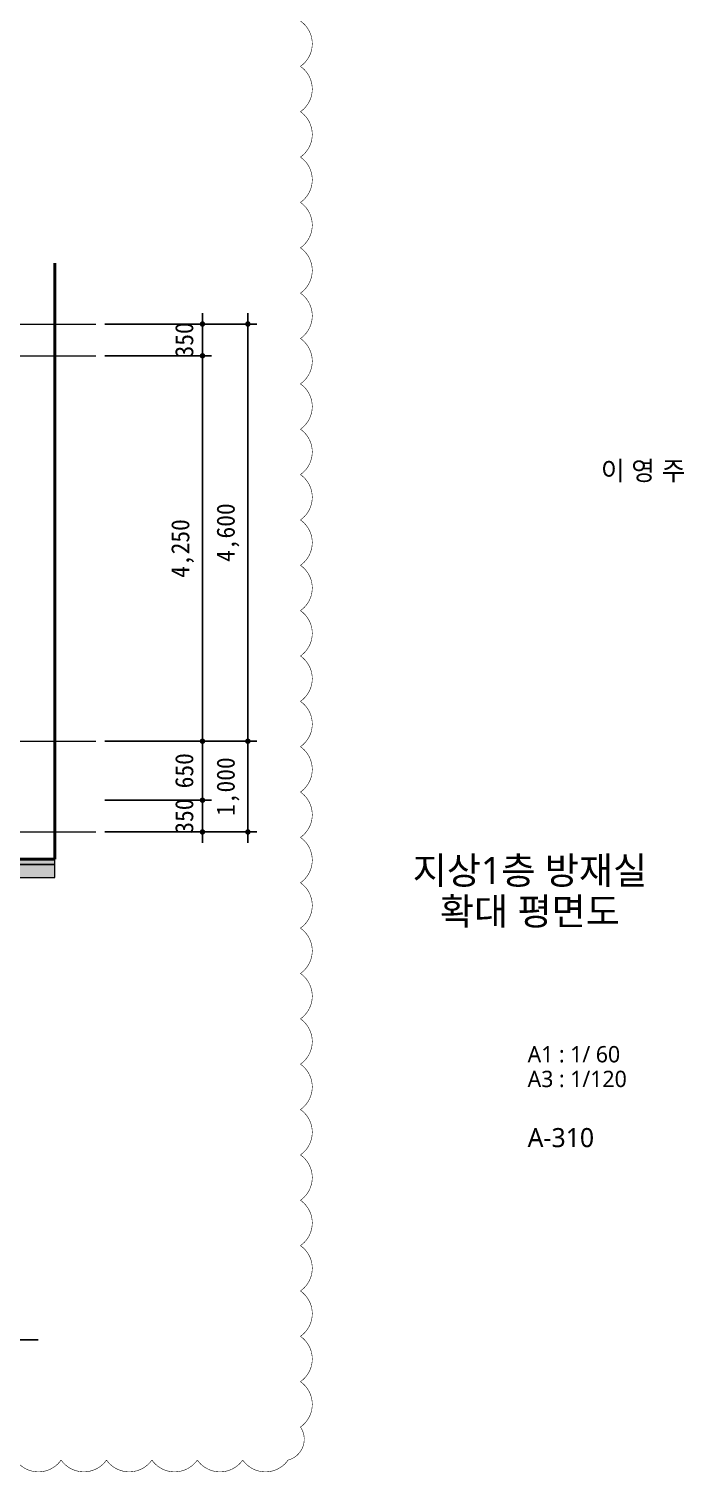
# Model space of a CAD drawing. Header units: inches. Extents: x 158004 to 351834, y 1422 to 34314.
# Drawn here: x 243468 to 250684, y 1601 to 17512 of the extents above; entities that cross this region are included whole.
import ezdxf
from ezdxf.enums import TextEntityAlignment as Align

# ---------------------------------------------------------------- set-up
doc = ezdxf.new("R2010")
doc.units = ezdxf.units.IN
doc.header["$LTSCALE"] = 2
doc.header["$MEASUREMENT"] = 0
doc.linetypes.add('CEN', pattern=[62, 60, -1, 0, -1])
doc.layers.get('0').update_dxf_attribs({"linetype": 'CONTINUOUS'})
for name, color, linetype, lineweight in [('A-AXIS-LINE', 1, 'CEN', 15), ('A-BORD-TEXT', 3, 'CONTINUOUS', 25), ('A-CONC-LIN1', 2, 'CONTINUOUS', 40), ('A-DIMS', 7, 'CONTINUOUS', 25), ('A-SECT-LIN3', 255, 'CONTINUOUS', 18), ('A-XXXX-HATC', 8, 'CONTINUOUS', 18), ('A-XXXX-SYMB', 7, 'CONTINUOUS', 25), ('A-XXXX-TXT1', 3, 'CONTINUOUS', 25), ('REV-202205', 20, 'CONTINUOUS', 25)]:
    doc.layers.add(name, color=color, linetype=linetype, lineweight=lineweight)
doc.styles.add('HY울릉도L', font='H2GTRE.TTF')
doc.styles.add('돋움체', font='')
doc.styles.add('맑은고딕', font='malgun.ttf')
doc.styles.get('돋움체').set_extended_font_data('DotumChe')
doc.dimstyles.new('CDIM', dxfattribs={"dimtxt": 2, "dimasz": 0.6, "dimexe": 1, "dimexo": 1, "dimgap": 1, "dimtad": 1, "dimdec": 0, "dimrnd": 0.5, "dimzin": 0, "dimdsep": 32, "dimlunit": 6, "dimtxsty": 'HY울릉도L', "dimblk1": '_CIDOT', "dimblk2": '_CIDOT', "dimsah": 1, "dimcen": 4.5, "dimclrd": 2, "dimclre": 2, "dimclrt": 7, "dimadec": 0, "dimazin": 0, "dimtfac": 1, "dimtdec": 0, "dimtix": 1, "dimtmove": 2, "dimatfit": 1, "dimldrblk": '_CIDOT', "dimfxl": 1, "dimtolj": 1, "dimtzin": 0, "dimlwd": -1, "dimarcsym": 0})

# ---------------------------------------------------------------- blocks, each defined once
blk = doc.blocks.new('_CIDOT')
at = {"color": 0, "linetype": 'ByBlock'}
blk.add_line((2, 0), (-1, 0), dxfattribs=at)
at = {"color": 0, "linetype": 'ByBlock', "const_width": 0.5}
blk.add_lwpolyline([(-0.25, 0, 1), (0.25, 0, 1)], format="xyb", close=True, dxfattribs=at)
blk = doc.blocks.new('*D473')
at = {"layer": 'A-DIMS', "lineweight": -2, "transparency": 16777216}
for p, q in [((244305, 14258), (245980, 14258)), ((244305, 9658), (245980, 9658))]:
    blk.add_line(p, q, dxfattribs=at)
at = {"layer": 'A-DIMS', "transparency": 16777216}
blk.add_line((245880, 14198), (245880, 9718), dxfattribs=at)
at = {"layer": 'A-DIMS', "transparency": 16777216, "xscale": 60, "yscale": 60, "zscale": 60}
for p, rotation in [((245880, 14258), 90), ((245880, 9658), 270)]:
    blk.add_blockref('_CIDOT', p, dxfattribs=dict(at, rotation=rotation))
at = {"layer": 'A-DIMS', "color": 3, "transparency": 16777216, "insert": (245661, 11958), "char_height": 200, "attachment_point": 5, "rotation": 90, "style": '돋움체'}
blk.add_mtext('\\A1;4,600', dxfattribs=at)
blk = doc.blocks.new('*D474')
at = {"layer": 'A-DIMS', "lineweight": -2, "transparency": 16777216}
for p, q in [((244305, 9658), (245980, 9658)), ((244305, 8658), (245980, 8658))]:
    blk.add_line(p, q, dxfattribs=at)
at = {"layer": 'A-DIMS', "transparency": 16777216}
blk.add_line((245880, 8718), (245880, 9598), dxfattribs=at)
at = {"layer": 'A-DIMS', "transparency": 16777216, "xscale": 60, "yscale": 60, "zscale": 60}
for p, rotation in [((245880, 9658), 90), ((245880, 8658), 270)]:
    blk.add_blockref('_CIDOT', p, dxfattribs=dict(at, rotation=rotation))
at = {"layer": 'A-DIMS', "color": 3, "transparency": 16777216, "insert": (245661, 9158), "char_height": 200, "attachment_point": 5, "rotation": 90, "style": '돋움체'}
blk.add_mtext('\\A1;1,000', dxfattribs=at)
blk = doc.blocks.new('*D475')
at = {"layer": 'A-DIMS', "transparency": 16777216}
for p, q in [((245380, 14318), (245380, 14378)), ((245380, 14258), (245380, 13908)), ((245380, 13848), (245380, 13788))]:
    blk.add_line(p, q, dxfattribs=at)
at = {"layer": 'A-DIMS', "lineweight": -2, "transparency": 16777216}
for p, q in [((244305, 14258), (245480, 14258)), ((244305, 13908), (245480, 13908))]:
    blk.add_line(p, q, dxfattribs=at)
at = {"layer": 'A-DIMS', "transparency": 16777216, "xscale": 60, "yscale": 60, "zscale": 60}
for p, rotation in [((245380, 14258), 270), ((245380, 13908), 90)]:
    blk.add_blockref('_CIDOT', p, dxfattribs=dict(at, rotation=rotation))
at = {"layer": 'A-DIMS', "color": 3, "transparency": 16777216, "insert": (245180, 14083), "char_height": 200, "attachment_point": 5, "rotation": 90, "style": '돋움체'}
blk.add_mtext('\\A1;350', dxfattribs=at)
blk = doc.blocks.new('*D476')
at = {"layer": 'A-DIMS', "lineweight": -2, "transparency": 16777216}
for p, q in [((244305, 13908), (245480, 13908)), ((244305, 9658), (245480, 9658))]:
    blk.add_line(p, q, dxfattribs=at)
at = {"layer": 'A-DIMS', "transparency": 16777216}
blk.add_line((245380, 9718), (245380, 13848), dxfattribs=at)
at = {"layer": 'A-DIMS', "transparency": 16777216, "xscale": 60, "yscale": 60, "zscale": 60}
for p, rotation in [((245380, 13908), 90), ((245380, 9658), 270)]:
    blk.add_blockref('_CIDOT', p, dxfattribs=dict(at, rotation=rotation))
at = {"layer": 'A-DIMS', "color": 3, "transparency": 16777216, "insert": (245161, 11783), "char_height": 200, "attachment_point": 5, "rotation": 90, "style": '돋움체'}
blk.add_mtext('\\A1;4,250', dxfattribs=at)
blk = doc.blocks.new('*D484')
at = {"layer": 'A-DIMS', "transparency": 16777216}
for p, q in [((245380, 9068), (245380, 9128)), ((245380, 9008), (245380, 8658)), ((245380, 8598), (245380, 8538))]:
    blk.add_line(p, q, dxfattribs=at)
at = {"layer": 'A-DIMS', "lineweight": -2, "transparency": 16777216}
for p, q in [((244305, 9008), (245480, 9008)), ((244305, 8658), (245480, 8658))]:
    blk.add_line(p, q, dxfattribs=at)
at = {"layer": 'A-DIMS', "transparency": 16777216, "xscale": 60, "yscale": 60, "zscale": 60}
for p, rotation in [((245380, 9008), 270), ((245380, 8658), 90)]:
    blk.add_blockref('_CIDOT', p, dxfattribs=dict(at, rotation=rotation))
at = {"layer": 'A-DIMS', "color": 3, "transparency": 16777216, "insert": (245180, 8833), "char_height": 200, "attachment_point": 5, "rotation": 90, "style": '돋움체'}
blk.add_mtext('\\A1;350', dxfattribs=at)
blk = doc.blocks.new('*D485')
at = {"layer": 'A-DIMS', "lineweight": -2, "transparency": 16777216}
for p, q in [((244305, 9658), (245480, 9658)), ((244305, 9008), (245480, 9008))]:
    blk.add_line(p, q, dxfattribs=at)
at = {"layer": 'A-DIMS', "transparency": 16777216}
blk.add_line((245380, 9598), (245380, 9068), dxfattribs=at)
at = {"layer": 'A-DIMS', "transparency": 16777216, "xscale": 60, "yscale": 60, "zscale": 60}
for p, rotation in [((245380, 9658), 90), ((245380, 9008), 270)]:
    blk.add_blockref('_CIDOT', p, dxfattribs=dict(at, rotation=rotation))
at = {"layer": 'A-DIMS', "color": 3, "transparency": 16777216, "insert": (245180, 9333), "char_height": 200, "attachment_point": 5, "rotation": 90, "style": '돋움체'}
blk.add_mtext('\\A1;650', dxfattribs=at)

msp = doc.modelspace()

# ---------------------------------------------------------------- hatches: boundary and pattern name
at = {"layer": 'A-XXXX-HATC'}
h = msp.add_hatch(dxfattribs=at)
h.set_pattern_fill('DOTS', color=256, scale=10)
h.set_pattern_definition([(0, (11742.727, -14592.091), (7.9375, 15.875), [0, -15.875])])
h.paths.add_polyline_path([(233705.2, 8357.9), (233705.2, 8297.9), (243755.2, 8297.9), (243755.2, 8357.9)])
h = msp.add_hatch(dxfattribs=at)
h.set_pattern_fill('돌01', color=256, scale=200)
h.set_pattern_definition([(0, (11782.73, -14592.1), (200, 200), [60, -140]), (0, (11902.73, -14572.1), (200, 200), [50, -150]), (0, (11892.73, -14562.1), (200, 200), [40, -160]), (0, (11832.73, -14512.1), (200, 200), [30, -30, 40, -100]), (0, (11832.73, -14502.1), (200, 200), [40, -10, 50, -100]), (0, (11742.73, -14462.1), (200, 200), [50, -150]), (0, (11932.73, -14452.1), (200, 200), [50, -150]), (90, (11742.73, -14552.1), (-200, 200), [30, -170]), (90, (11772.73, -14402.1), (-200, 200), [20, -180]), (90, (11782.73, -14592.1), (-200, 200), [30, -170]), (90, (11802.73, -14412.1), (-200, 200), [10, -190]), (90, (11812.73, -14492.1), (-200, 200), [30, -170]), (90, (11832.73, -14562.1), (-200, 200), [50, -150]), (90, (11852.73, -14422.1), (-200, 200), [30, -170]), (90, (11872.73, -14502.1), (-200, 200), [40, -160]), (90, (11882.73, -14502.1), (-200, 200), [40, -160]), (90, (11902.73, -14592.1), (-200, 200), [20, -180]), (90, (11932.73, -14562.1), (-200, 200), [50, -150]), (45, (11762.73, -14572.09), (0, 200), [84.8528, -197.98991]), (45, (11782.73, -14562.09), (0, 200), [42.4264, -240.41631]), (45, (11872.73, -14452.09), (0, 200), [56.56854, -226.27417]), (45, (11872.73, -14442.09), (0, 200), [42.4264, -240.41631]), (135, (11802.73, -14462.09), (-200, 2e-14), [14.1422, -268.70051]), (135, (11762.73, -14572.09), (-200, 2e-14), [28.2842, -254.55851]), (135, (11822.73, -14512.09), (-200, 2e-14), [28.2842, -254.55851]), (135, (11872.73, -14462.09), (-200, 2e-14), [28.2842, -254.55851]), (135, (11932.73, -14422.09), (-200, 2e-14), [42.4264, -240.41631]), (135, (11932.73, -14432.09), (-200, 2e-14), [28.2842, -254.55851]), (135, (11922.73, -14412.09), (-200, 2e-14), [28.2842, -254.55851]), (135, (11862.73, -14592.09), (-200, 2e-14), [42.4264, -240.41631]), (26.56505, (11922.73, -14472.09), (200, 8e-08), [22.36, -424.8536]), (26.56505, (11872.73, -14522.09), (200, 8e-08), [22.36, -424.8536]), (26.56505, (11802.73, -14462.09), (200, 8e-08), [44.72, -402.4936]), (26.56505, (11812.73, -14412.09), (200, 8e-08), [44.72, -402.4936]), (26.56505, (11812.73, -14462.09), (200, 8e-08), [44.72, -402.4936]), (26.56505, (11932.73, -14422.09), (200, 8e-08), [44.72, -402.4936]), (26.56505, (11742.73, -14522.09), (200, 8e-08), [67.082, -380.1316]), (26.56505, (11742.73, -14512.09), (200, 8e-08), [67.082, -380.1316]), (26.56505, (11742.73, -14432.09), (200, 8e-08), [67.082, -380.1316]), (63.43495, (11842.73, -14442.09), (1e-08, 200), [22.36, -424.8536]), (63.43495, (11932.73, -14452.09), (1e-08, 200), [22.36, -268.333595, 44.72, -111.8]), (63.43495, (11912.73, -14472.09), (1e-08, 200), [44.72, -402.4936]), (63.43495, (11792.73, -14452.09), (1e-08, 200), [44.72, -402.4936]), (63.43495, (11782.73, -14452.09), (1e-08, 200), [44.72, -402.4936]), (63.43495, (11852.73, -14432.09), (1e-08, 200), [67.082, -380.1316]), (116.56505, (11802.73, -14482.09), (-8e-08, 200), [22.36, -424.8536]), (116.56505, (11932.73, -14502.09), (-8e-08, 200), [22.36, -424.8536]), (116.56505, (11892.73, -14562.09), (-8e-08, 200), [44.72, -402.4936]), (116.56505, (11882.73, -14552.09), (-8e-08, 200), [44.72, -402.4936]), (116.56505, (11902.73, -14412.09), (-8e-08, 200), [44.72, -402.4936]), (116.56505, (11742.73, -14512.09), (-8e-08, 200), [44.72, -402.4936]), (116.56505, (11842.73, -14592.09), (-8e-08, 200), [67.082, -380.1316]), (153.43495, (11912.73, -14472.09), (-200, 1e-08), [44.72, -402.4936]), (153.43495, (11922.73, -14482.09), (-200, 1e-08), [44.72, -402.4936]), (153.43495, (11772.73, -14582.09), (-200, 1e-08), [22.36, -424.8536]), (153.43495, (11832.73, -14502.09), (-200, 1e-08), [22.36, -424.8536]), (153.43495, (11872.73, -14442.09), (-200, 1e-08), [22.36, -424.8536])])
h.paths.add_polyline_path([(233705.2, 8297.9), (233705.2, 8157.9), (243755.2, 8157.9), (243755.2, 8297.9)])

# ---------------------------------------------------------------- linework, layer by layer
at = {"layer": 'A-AXIS-LINE', "ltscale": 1000}
for p, q in [((234905.2, 14257.9), (244205.2, 14257.9)), ((232244.6, 13907.9), (244205.2, 13907.9)), ((232244.6, 9657.9), (244205.2, 9657.9)), ((232244.6, 8657.9), (244205.2, 8657.9))]:
    msp.add_line(p, q, dxfattribs=at)
at = {"layer": 'A-CONC-LIN1'}
for p, q in [((243755.2, 8357.9), (243755.2, 14927.9)), ((233705.2, 8357.9), (243755.2, 8357.9))]:
    msp.add_line(p, q, dxfattribs=at)
at = {"layer": 'A-SECT-LIN3'}
msp.add_lwpolyline([(233705.2, 8297.9), (243755.2, 8297.9), (243755.2, 8357.9), (233705.2, 8357.9)], dxfattribs=at)
at = {"layer": 'A-XXXX-HATC'}
msp.add_lwpolyline([(233705.2, 8157.9), (243755.2, 8157.9), (243755.2, 8297.9), (233705.2, 8297.9)], dxfattribs=at)
at = {"layer": 'A-XXXX-SYMB'}
msp.add_line((236440.2, 3058.6), (243570.6, 3058.6), dxfattribs=at)
at = {"layer": 'REV-202205', "const_width": 6}
msp.add_lwpolyline([(243323.1, 1734, 0.5205671), (243823.1, 1734, 0.5205671), (244323.1, 1734, 0.5205671), (244823.1, 1734, 0.5205671), (245323.1, 1734, 0.5205671), (245823.1, 1734, 0.5205671), (246323.1, 1734, 0.5205671), (246459, 2098.1, 0.5205671), (246459, 2598.1, 0.5205671), (246459, 3098.1, 0.5205671), (246459, 3598.1, 0.5205671), (246459, 4098.1, 0.5205671), (246459, 4598.1, 0.5205671), (246459, 5098.1, 0.5205671), (246459, 5598.1, 0.5205671), (246459, 6098.1, 0.5205671), (246459, 6598.1, 0.5205671), (246459, 7098.1, 0.5205671), (246459, 7598.1, 0.5205671), (246459, 8098.1, 0.5205671), (246459, 8598.1, 0.5205671), (246459, 9098.1, 0.5205671), (246459, 9598.1, 0.5205671), (246459, 10098.1, 0.5205671), (246459, 10598.1, 0.5205671), (246459, 11098.1, 0.5205671), (246459, 11598.1, 0.5205671), (246459, 12098.1, 0.5205671), (246459, 12598.1, 0.5205671), (246459, 13098.1, 0.5205671), (246459, 13598.1, 0.5205671), (246459, 14098.1, 0.5205671), (246459, 14598.1, 0.5205671), (246459, 15098.1, 0.5205671), (246459, 15598.1, 0.5205671), (246459, 16098.1, 0.5205671), (246459, 16598.1, 0.5205671), (246459, 17098.1, 0.5205671), (246459, 17598.1, 0.5205671)], format="xyb", dxfattribs=at)

# ---------------------------------------------------------------- texts
at = {"layer": 'A-BORD-TEXT', "style": '맑은고딕'}
msp.add_text('이 영 주', height=210, dxfattribs=at).set_placement((250699.4, 12535.3), align=Align.RIGHT)
for s, p in [('지상1층 방재실', (248986.5, 8233.5)), ('확대 평면도', (248986.5, 7783.5))]:
    msp.add_text(s, height=300, dxfattribs=at).set_placement(p, align=Align.MIDDLE_CENTER)
at = {"layer": 'A-XXXX-TXT1', "style": '맑은고딕'}
for s, height, p in [('A1 : 1/ 60', 180, (248960.7, 6118.1)), ('A3 : 1/120', 180, (248960.7, 5846)), ('A-310', 210, (248960.7, 5183.9))]:
    msp.add_text(s, height=height, dxfattribs=at).set_placement(p)

# ---------------------------------------------------------------- dimensions: what is measured, and where the dimension line sits
at = {"layer": 'A-DIMS'}
for base, p1, p2, angle, picture, middle in [((245880.2, 9657.9), (244205.2, 14257.9), (244205.2, 9657.9), 270, '*D473', (245661.2, 11957.9)), ((245380.2, 13907.9), (244205.2, 14257.9), (244205.2, 13907.9), 270, '*D475', (245180.1, 14082.9)), ((245380.2, 13907.9), (244205.2, 9657.9), (244205.2, 13907.9), 90, '*D476', (245161.2, 11782.9)), ((245880.2, 9657.9), (244205.2, 8657.9), (244205.2, 9657.9), 90, '*D474', (245661.2, 9157.9)), ((245380.2, 9007.9), (244205.2, 9657.9), (244205.2, 9007.9), 270, '*D485', (245180.1, 9332.9)), ((245380.2, 8657.9), (244205.2, 9007.9), (244205.2, 8657.9), 270, '*D484', (245180.1, 8832.9))]:
    dim = msp.add_linear_dim(base=base, p1=p1, p2=p2, angle=angle, dimstyle='CDIM', override={"dimscale": 100, "dimtxsty": '돋움체', "dimclrd": 256, "dimclre": 256, "dimclrt": 3}, dxfattribs=at)
    dim.commit()
    dim.dimension.update_dxf_attribs({"geometry": picture, "text_midpoint": middle})

doc.saveas('drawing.dxf')
